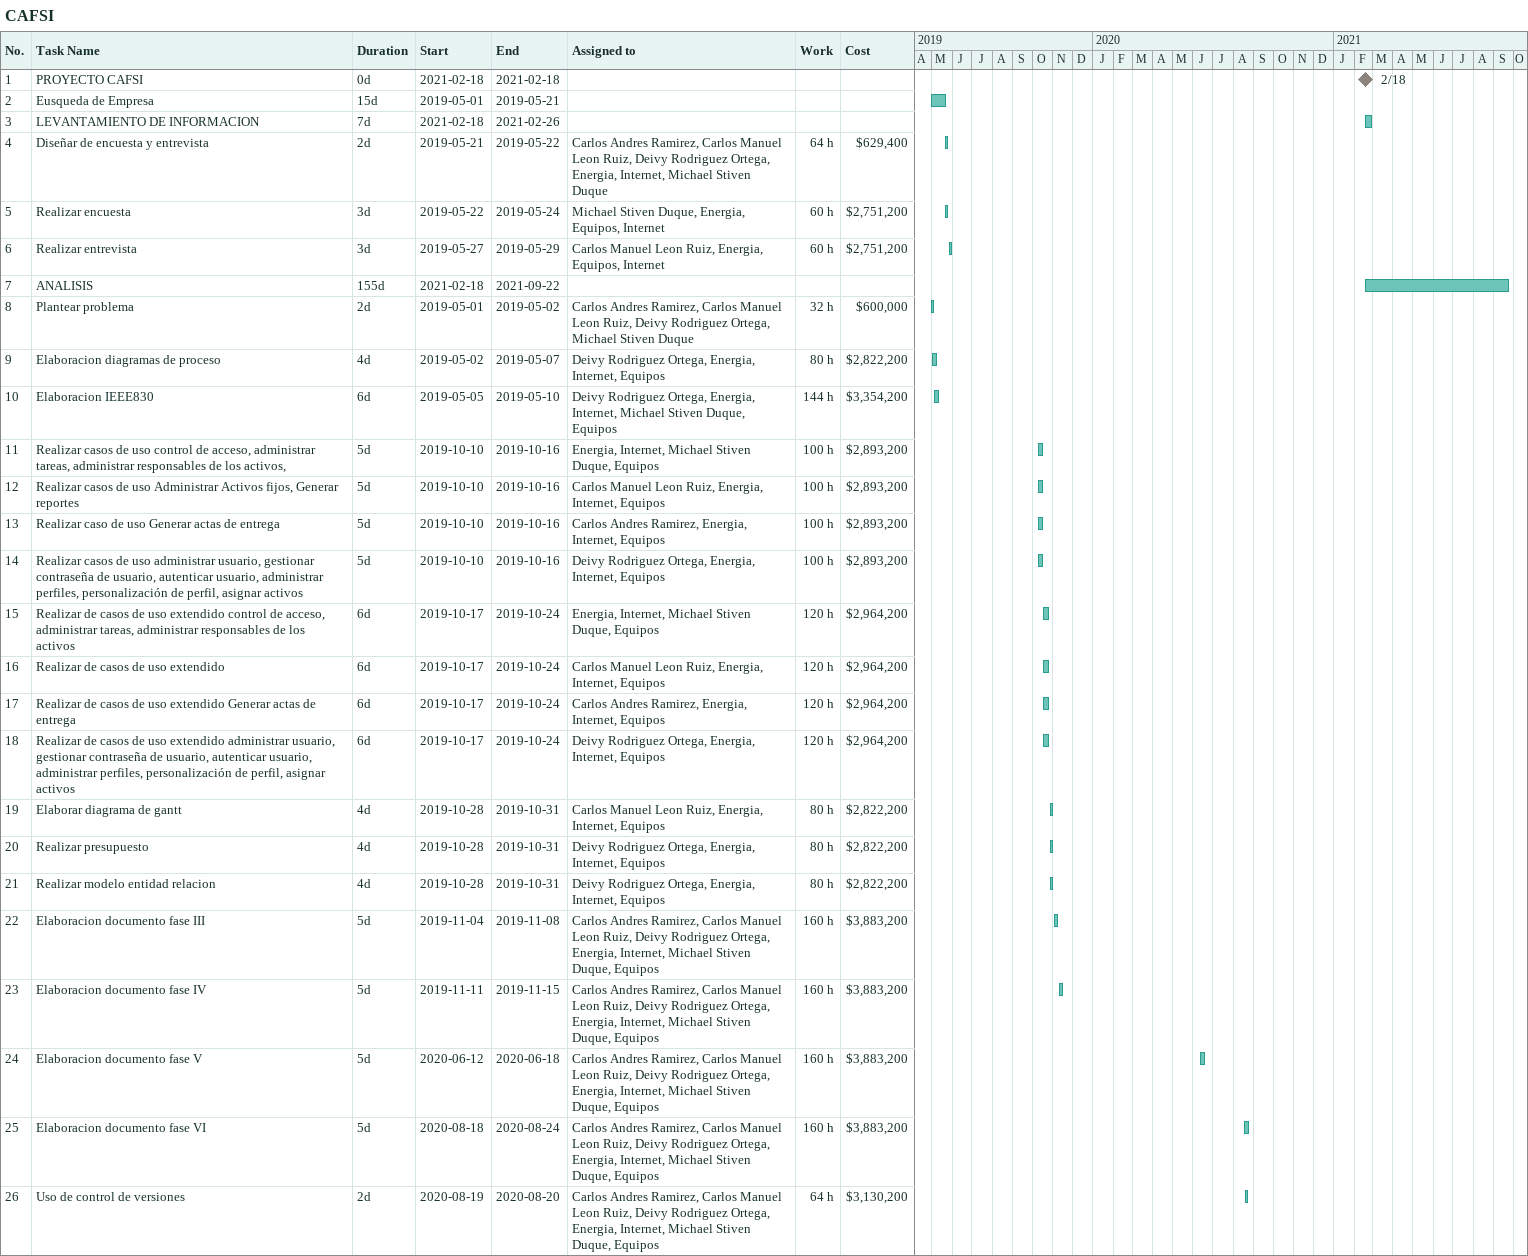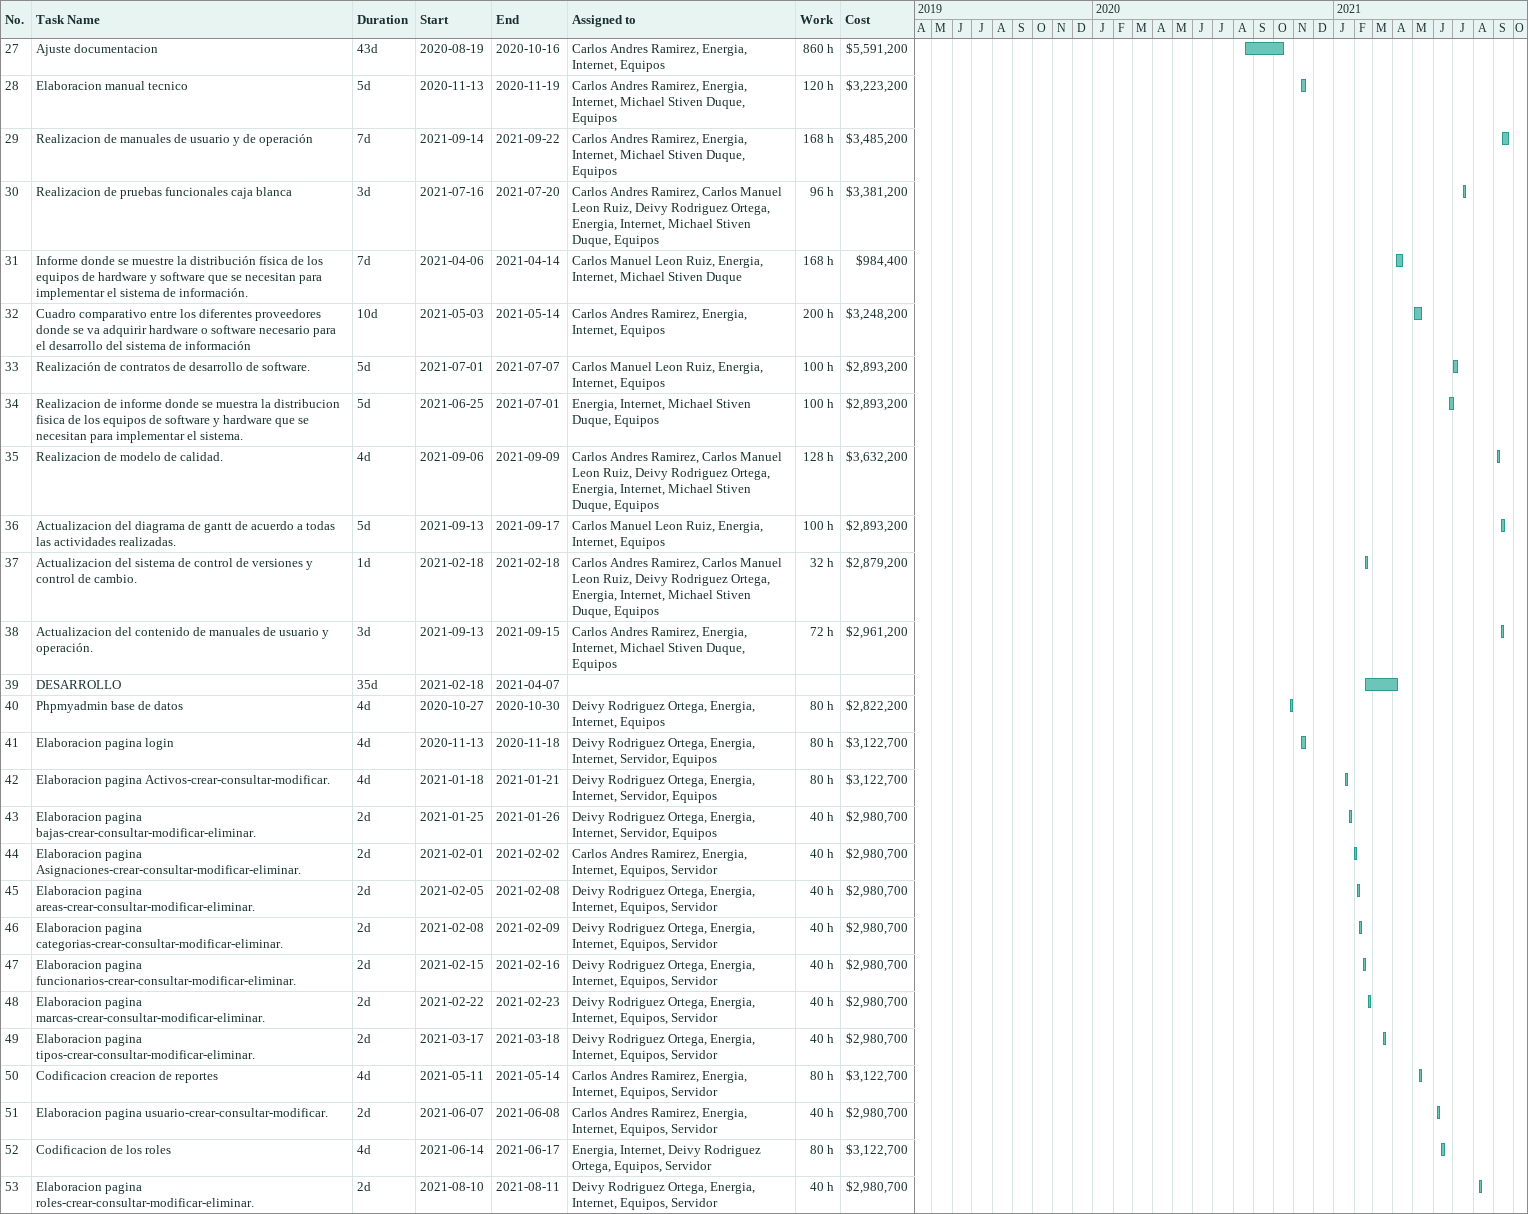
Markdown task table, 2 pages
CAFSI

| ID | Task | Duration | Start | Finish | Resources | Work (h) | Cost ($) |
|---|---|---|---|---|---|---|---|
| 1 | PROYECTO CAFSI | 0d | 2021-02-18 | 2021-02-18 |  |  |  |
| 2 | Eusqueda de Empresa | 15d | 2019-05-01 | 2019-05-21 |  |  |  |
| 3 | LEVANTAMIENTO DE INFORMACION | 7d | 2021-02-18 | 2021-02-26 |  |  |  |
| 4 | Diseñar de encuesta y entrevista | 2d | 2019-05-21 | 2019-05-22 | Carlos Andres Ramirez, Carlos Manuel Leon Ruiz, Deivy Rodriguez Ortega, Energia, Internet, Michael Stiven Duque | 64 | 629400 |
| 5 | Realizar encuesta | 3d | 2019-05-22 | 2019-05-24 | Michael Stiven Duque, Energia, Equipos, Internet | 60 | 2751200 |
| 6 | Realizar entrevista | 3d | 2019-05-27 | 2019-05-29 | Carlos Manuel Leon Ruiz, Energia, Equipos, Internet | 60 | 2751200 |
| 7 | ANALISIS | 155d | 2021-02-18 | 2021-09-22 |  |  |  |
| 8 | Plantear problema | 2d | 2019-05-01 | 2019-05-02 | Carlos Andres Ramirez, Carlos Manuel Leon Ruiz, Deivy Rodriguez Ortega, Michael Stiven Duque | 32 | 600000 |
| 9 | Elaboracion diagramas de proceso | 4d | 2019-05-02 | 2019-05-07 | Deivy Rodriguez Ortega, Energia, Internet, Equipos | 80 | 2822200 |
| 10 | Elaboracion IEEE830 | 6d | 2019-05-05 | 2019-05-10 | Deivy Rodriguez Ortega, Energia, Internet, Michael Stiven Duque, Equipos | 144 | 3354200 |
| 11 | Realizar casos de uso control de acceso, administrar tareas, administrar responsables de los activos, | 5d | 2019-10-10 | 2019-10-16 | Energia, Internet, Michael Stiven Duque, Equipos | 100 | 2893200 |
| 12 | Realizar casos de uso Administrar Activos fijos, Generar reportes | 5d | 2019-10-10 | 2019-10-16 | Carlos Manuel Leon Ruiz, Energia, Internet, Equipos | 100 | 2893200 |
| 13 | Realizar caso de uso Generar actas de entrega | 5d | 2019-10-10 | 2019-10-16 | Carlos Andres Ramirez, Energia, Internet, Equipos | 100 | 2893200 |
| 14 | Realizar casos de uso administrar usuario, gestionar contraseña de usuario, autenticar usuario, administrar perfiles, personalización de perfil, asignar activos | 5d | 2019-10-10 | 2019-10-16 | Deivy Rodriguez Ortega, Energia, Internet, Equipos | 100 | 2893200 |
| 15 | Realizar de casos de uso extendido control de acceso, administrar tareas, administrar responsables de los activos | 6d | 2019-10-17 | 2019-10-24 | Energia, Internet, Michael Stiven Duque, Equipos | 120 | 2964200 |
| 16 | Realizar de casos de uso extendido | 6d | 2019-10-17 | 2019-10-24 | Carlos Manuel Leon Ruiz, Energia, Internet, Equipos | 120 | 2964200 |
| 17 | Realizar de casos de uso extendido Generar actas de entrega | 6d | 2019-10-17 | 2019-10-24 | Carlos Andres Ramirez, Energia, Internet, Equipos | 120 | 2964200 |
| 18 | Realizar de casos de uso extendido administrar usuario, gestionar contraseña de usuario, autenticar usuario, administrar perfiles, personalización de perfil, asignar activos | 6d | 2019-10-17 | 2019-10-24 | Deivy Rodriguez Ortega, Energia, Internet, Equipos | 120 | 2964200 |
| 19 | Elaborar diagrama de gantt | 4d | 2019-10-28 | 2019-10-31 | Carlos Manuel Leon Ruiz, Energia, Internet, Equipos | 80 | 2822200 |
| 20 | Realizar presupuesto | 4d | 2019-10-28 | 2019-10-31 | Deivy Rodriguez Ortega, Energia, Internet, Equipos | 80 | 2822200 |
| 21 | Realizar modelo entidad relacion | 4d | 2019-10-28 | 2019-10-31 | Deivy Rodriguez Ortega, Energia, Internet, Equipos | 80 | 2822200 |
| 22 | Elaboracion documento fase III | 5d | 2019-11-04 | 2019-11-08 | Carlos Andres Ramirez, Carlos Manuel Leon Ruiz, Deivy Rodriguez Ortega, Energia, Internet, Michael Stiven Duque, Equipos | 160 | 3883200 |
| 23 | Elaboracion documento fase IV | 5d | 2019-11-11 | 2019-11-15 | Carlos Andres Ramirez, Carlos Manuel Leon Ruiz, Deivy Rodriguez Ortega, Energia, Internet, Michael Stiven Duque, Equipos | 160 | 3883200 |
| 24 | Elaboracion documento fase V | 5d | 2020-06-12 | 2020-06-18 | Carlos Andres Ramirez, Carlos Manuel Leon Ruiz, Deivy Rodriguez Ortega, Energia, Internet, Michael Stiven Duque, Equipos | 160 | 3883200 |
| 25 | Elaboracion documento fase VI | 5d | 2020-08-18 | 2020-08-24 | Carlos Andres Ramirez, Carlos Manuel Leon Ruiz, Deivy Rodriguez Ortega, Energia, Internet, Michael Stiven Duque, Equipos | 160 | 3883200 |
| 26 | Uso de control de versiones | 2d | 2020-08-19 | 2020-08-20 | Carlos Andres Ramirez, Carlos Manuel Leon Ruiz, Deivy Rodriguez Ortega, Energia, Internet, Michael Stiven Duque, Equipos | 64 | 3130200 |
| 27 | Ajuste documentacion | 43d | 2020-08-19 | 2020-10-16 | Carlos Andres Ramirez, Energia, Internet, Equipos | 860 | 5591200 |
| 28 | Elaboracion manual tecnico | 5d | 2020-11-13 | 2020-11-19 | Carlos Andres Ramirez, Energia, Internet, Michael Stiven Duque, Equipos | 120 | 3223200 |
| 29 | Realizacion de manuales de usuario y de operación | 7d | 2021-09-14 | 2021-09-22 | Carlos Andres Ramirez, Energia, Internet, Michael Stiven Duque, Equipos | 168 | 3485200 |
| 30 | Realizacion de pruebas funcionales caja blanca | 3d | 2021-07-16 | 2021-07-20 | Carlos Andres Ramirez, Carlos Manuel Leon Ruiz, Deivy Rodriguez Ortega, Energia, Internet, Michael Stiven Duque, Equipos | 96 | 3381200 |
| 31 | Informe donde se muestre la distribución física de los equipos de hardware y software que se necesitan para implementar el sistema de información. | 7d | 2021-04-06 | 2021-04-14 | Carlos Manuel Leon Ruiz, Energia, Internet, Michael Stiven Duque | 168 | 984400 |
| 32 | Cuadro comparativo entre los diferentes proveedores donde se va adquirir hardware o software necesario para el desarrollo del sistema de información | 10d | 2021-05-03 | 2021-05-14 | Carlos Andres Ramirez, Energia, Internet, Equipos | 200 | 3248200 |
| 33 | Realización de contratos de desarrollo de software. | 5d | 2021-07-01 | 2021-07-07 | Carlos Manuel Leon Ruiz, Energia, Internet, Equipos | 100 | 2893200 |
| 34 | Realizacion de informe donde se muestra la distribucion fisica de los equipos de software y hardware que se necesitan para implementar el sistema. | 5d | 2021-06-25 | 2021-07-01 | Energia, Internet, Michael Stiven Duque, Equipos | 100 | 2893200 |
| 35 | Realizacion de modelo de calidad. | 4d | 2021-09-06 | 2021-09-09 | Carlos Andres Ramirez, Carlos Manuel Leon Ruiz, Deivy Rodriguez Ortega, Energia, Internet, Michael Stiven Duque, Equipos | 128 | 3632200 |
| 36 | Actualizacion del diagrama de gantt de acuerdo a todas las actividades realizadas. | 5d | 2021-09-13 | 2021-09-17 | Carlos Manuel Leon Ruiz, Energia, Internet, Equipos | 100 | 2893200 |
| 37 | Actualizacion del sistema de control de versiones y control de cambio. | 1d | 2021-02-18 | 2021-02-18 | Carlos Andres Ramirez, Carlos Manuel Leon Ruiz, Deivy Rodriguez Ortega, Energia, Internet, Michael Stiven Duque, Equipos | 32 | 2879200 |
| 38 | Actualizacion del contenido de manuales de usuario y operación. | 3d | 2021-09-13 | 2021-09-15 | Carlos Andres Ramirez, Energia, Internet, Michael Stiven Duque, Equipos | 72 | 2961200 |
| 39 | DESARROLLO | 35d | 2021-02-18 | 2021-04-07 |  |  |  |
| 40 | Phpmyadmin base de datos | 4d | 2020-10-27 | 2020-10-30 | Deivy Rodriguez Ortega, Energia, Internet, Equipos | 80 | 2822200 |
| 41 | Elaboracion pagina login | 4d | 2020-11-13 | 2020-11-18 | Deivy Rodriguez Ortega, Energia, Internet, Servidor, Equipos | 80 | 3122700 |
| 42 | Elaboracion pagina Activos-crear-consultar-modificar. | 4d | 2021-01-18 | 2021-01-21 | Deivy Rodriguez Ortega, Energia, Internet, Servidor, Equipos | 80 | 3122700 |
| 43 | Elaboracion pagina bajas-crear-consultar-modificar-eliminar. | 2d | 2021-01-25 | 2021-01-26 | Deivy Rodriguez Ortega, Energia, Internet, Servidor, Equipos | 40 | 2980700 |
| 44 | Elaboracion pagina Asignaciones-crear-consultar-modificar-eliminar. | 2d | 2021-02-01 | 2021-02-02 | Carlos Andres Ramirez, Energia, Internet, Equipos, Servidor | 40 | 2980700 |
| 45 | Elaboracion pagina areas-crear-consultar-modificar-eliminar. | 2d | 2021-02-05 | 2021-02-08 | Deivy Rodriguez Ortega, Energia, Internet, Equipos, Servidor | 40 | 2980700 |
| 46 | Elaboracion pagina categorias-crear-consultar-modificar-eliminar. | 2d | 2021-02-08 | 2021-02-09 | Deivy Rodriguez Ortega, Energia, Internet, Equipos, Servidor | 40 | 2980700 |
| 47 | Elaboracion pagina funcionarios-crear-consultar-modificar-eliminar. | 2d | 2021-02-15 | 2021-02-16 | Deivy Rodriguez Ortega, Energia, Internet, Equipos, Servidor | 40 | 2980700 |
| 48 | Elaboracion pagina marcas-crear-consultar-modificar-eliminar. | 2d | 2021-02-22 | 2021-02-23 | Deivy Rodriguez Ortega, Energia, Internet, Equipos, Servidor | 40 | 2980700 |
| 49 | Elaboracion pagina tipos-crear-consultar-modificar-eliminar. | 2d | 2021-03-17 | 2021-03-18 | Deivy Rodriguez Ortega, Energia, Internet, Equipos, Servidor | 40 | 2980700 |
| 50 | Codificacion creacion de reportes | 4d | 2021-05-11 | 2021-05-14 | Carlos Andres Ramirez, Energia, Internet, Equipos, Servidor | 80 | 3122700 |
| 51 | Elaboracion pagina usuario-crear-consultar-modificar. | 2d | 2021-06-07 | 2021-06-08 | Carlos Andres Ramirez, Energia, Internet, Equipos, Servidor | 40 | 2980700 |
| 52 | Codificacion de los roles | 4d | 2021-06-14 | 2021-06-17 | Energia, Internet, Deivy Rodriguez Ortega, Equipos, Servidor | 80 | 3122700 |
| 53 | Elaboracion pagina roles-crear-consultar-modificar-eliminar. | 2d | 2021-08-10 | 2021-08-11 | Deivy Rodriguez Ortega, Energia, Internet, Equipos, Servidor | 40 | 2980700 |
